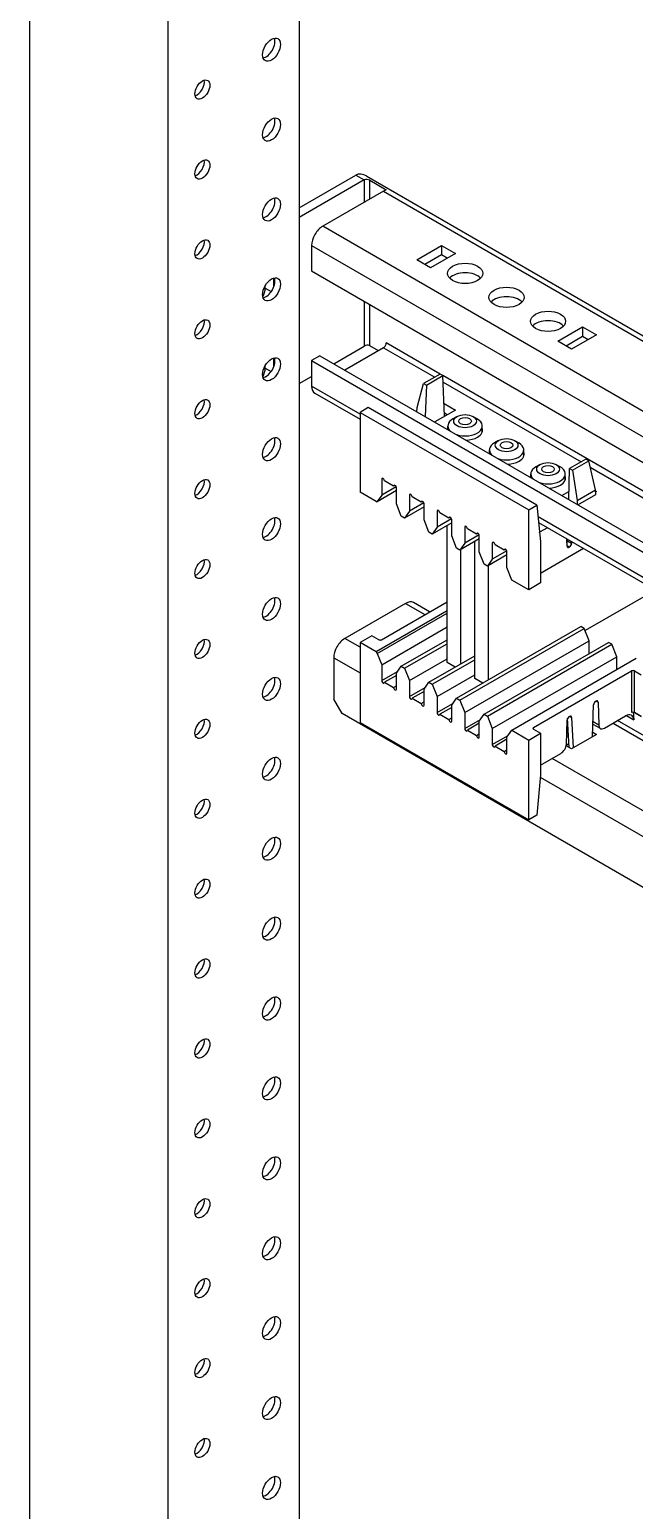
# Model space of a CAD drawing. Header units: millimetres. Extents: x -116965 to 323937, y 291661 to 566926.
# Drawn here: x -14195.6 to -14108.6, y 325377.5 to 325590.3 of the extents above; entities that cross this region are included whole.
import ezdxf

# ---------------------------------------------------------------- set-up
doc = ezdxf.new("R2010")
doc.units = ezdxf.units.MM
doc.layers.add('ALPHA', color=255, linetype='Continuous')

msp = doc.modelspace()

# ---------------------------------------------------------------- linework, layer by layer
at = {"layer": 'ALPHA'}
for p, q in [((-14195.566848, 325768.236593), (-14195.566848, 325308.957266)), ((-14156.78646, 325767.662494), (-14156.78646, 325308.383167)), ((-14175.679469, 325756.75461), (-14175.679469, 325297.475283)), ((-14156.78646, 325564.661031), (-14148.632635, 325569.368645)), ((-14147.439392, 325568.679726), (-14156.78646, 325563.283193)), ((-14148.632635, 325569.368645), (-14147.439392, 325568.679726)), ((-14147.439392, 325568.679726), (-14147.439392, 325565.46477)), ((-14147.041645, 325569.211045), (-13937.030931, 325447.961303)), ((-14146.643897, 325565.92405), (-14146.643897, 325568.621389)), ((-14146.643897, 325568.621389), (-14144.257412, 325567.243551)), ((-14144.655159, 325567.072248), (-14153.405606, 325562.020175)), ((-14144.655159, 325567.072248), (-13937.030931, 325447.200344)), ((-13937.030931, 325437.096198), (-14153.405606, 325562.020175)), ((-14154.996596, 325559.264499), (-13937.030931, 325433.421964)), ((-14154.996596, 325559.264499), (-14154.996596, 325555.590265)), ((-14139.882189, 325557.197742), (-14136.302461, 325559.264499)), ((-14136.302461, 325559.264499), (-14136.302461, 325557.886661)), ((-14136.302461, 325559.264499), (-14134.313723, 325558.116301)), ((-14137.893451, 325556.049544), (-14139.882189, 325557.197742)), ((-14136.302461, 325557.886661), (-14138.688946, 325556.508823)), ((-14134.313723, 325558.116301), (-14137.893451, 325556.049544)), ((-14135.506965, 325557.427382), (-14136.302461, 325557.886661)), ((-14154.996596, 325555.590265), (-13937.030931, 325429.747729)), ((-14161.658868, 325553.121638), (-14161.658868, 325553.509825)), ((-14161.658868, 325553.121638), (-14160.806775, 325552.629683)), ((-14160.465625, 325554.574007), (-14160.465625, 325553.244702)), ((-14147.439392, 325551.227111), (-14147.439392, 325544.797201)), ((-14146.643897, 325544.855537), (-14146.643897, 325550.767832)), ((-14119.597063, 325545.48612), (-14116.017335, 325547.552877)), ((-14114.028597, 325546.404678), (-14117.608325, 325544.337921)), ((-14116.017335, 325547.552877), (-14116.017335, 325546.175039)), ((-14116.017335, 325547.552877), (-14114.028597, 325546.404678)), ((-14151.814616, 325542.271164), (-14147.439392, 325544.797201)), ((-14144.655159, 325544.567561), (-14150.223625, 325541.352606)), ((-14145.400134, 325544.13745), (-14146.643897, 325544.855537)), ((-14144.655159, 325544.567561), (-14137.296829, 325540.319227)), ((-14136.501334, 325540.778506), (-14144.257412, 325545.25648)), ((-14117.608325, 325544.337921), (-14119.597063, 325545.48612)), ((-14116.017335, 325546.175039), (-14118.40382, 325544.797201)), ((-14115.22184, 325545.715759), (-14116.017335, 325546.175039)), ((-14161.658868, 325541.639655), (-14161.658868, 325542.027842)), ((-14160.465625, 325543.092024), (-14160.465625, 325541.762719)), ((-14153.803353, 325543.419363), (-14154.996596, 325542.730444)), ((-14154.996596, 325542.730444), (-13937.030931, 325416.887908)), ((-14154.996596, 325542.730444), (-14154.996596, 325539.056209)), ((-14153.803353, 325543.419363), (-13937.030931, 325418.265746)), ((-14161.658868, 325541.639655), (-14160.806775, 325541.147699)), ((-14156.78646, 325539.400668), (-14154.996596, 325540.434047)), ((-14136.501334, 325540.778506), (-14138.88782, 325539.400668)), ((-14138.490072, 325539.171029), (-14136.103587, 325540.548867)), ((-14136.103587, 325540.548867), (-14136.501334, 325540.778506)), ((-14090.760364, 325514.369945), (-14136.103587, 325540.548867)), ((-14135.878773, 325534.708032), (-14136.103587, 325540.548867)), ((-14148.036014, 325535.037515), (-14154.996596, 325539.056209)), ((-14154.530606, 325538.02621), (-14148.036014, 325534.276556)), ((-14139.82685, 325535.965059), (-14138.88782, 325539.400668)), ((-14138.88782, 325539.400668), (-14138.490072, 325539.171029)), ((-14138.490072, 325539.171029), (-14138.6558, 325534.673919)), ((-14136.067428, 325539.609432), (-14116.216209, 325528.148325)), ((-14146.842771, 325535.956074), (-14148.036014, 325535.267155)), ((-14122.58017, 325521.948054), (-14146.842771, 325535.956074)), ((-14139.849043, 325535.362838), (-14139.82685, 325535.965059)), ((-14135.949912, 325536.556268), (-14134.313723, 325535.611614)), ((-14148.036014, 325535.267155), (-14123.773412, 325521.259135)), ((-14148.036014, 325535.267155), (-14148.036014, 325523.785171)), ((-14134.313723, 325535.611614), (-14137.296829, 325533.889317)), ((-14135.506965, 325534.922695), (-14135.895673, 325535.147116)), ((-14134.075074, 325534.670091), (-14134.671696, 325534.325632)), ((-14131.768138, 325534.670091), (-14131.171517, 325534.325632)), ((-14135.396606, 325532.792222), (-14135.396606, 325533.315217)), ((-14130.446606, 325532.434741), (-14130.446606, 325533.315217)), ((-14129.430393, 325529.347627), (-14129.430393, 325529.870622)), ((-14128.108861, 325531.225496), (-14128.705482, 325530.881037)), ((-14125.801925, 325531.225496), (-14125.205304, 325530.881037)), ((-14124.480393, 325528.990146), (-14124.480393, 325529.870622)), ((-14122.142647, 325527.780901), (-14122.739269, 325527.436442)), ((-14119.835711, 325527.780901), (-14119.23909, 325527.436442)), ((-14118.015795, 325522.757406), (-14117.883272, 325527.185846)), ((-14115.537163, 325528.540372), (-14117.883272, 325527.185846)), ((-14117.883272, 325527.185846), (-14117.485524, 325526.956206)), ((-14117.485524, 325526.956206), (-14115.139416, 325528.310732)), ((-14115.139416, 325528.310732), (-14115.537163, 325528.540372)), ((-14114.158362, 325524.146567), (-14115.139416, 325528.310732)), ((-14114.925605, 325527.403195), (-14091.55586, 325513.910666)), ((-14144.714822, 325525.771554), (-14144.913695, 325525.656735)), ((-14144.913695, 325525.656735), (-14144.913695, 325523.360338)), ((-14143.203381, 325524.669284), (-14144.515948, 325525.427095)), ((-14123.464179, 325525.903032), (-14123.464179, 325526.426027)), ((-14118.514179, 325525.545551), (-14118.514179, 325526.426027)), ((-14117.485524, 325526.956206), (-14116.806111, 325522.617888)), ((-14145.717434, 325522.446539), (-14148.036014, 325523.785171)), ((-14142.805633, 325524.032548), (-14145.576809, 325522.432609)), ((-14142.805633, 325524.043614), (-14145.545204, 325522.461922)), ((-14144.913695, 325523.360338), (-14145.545204, 325522.461922)), ((-14142.829849, 325524.563447), (-14144.913695, 325523.360338)), ((-14143.004507, 325524.784104), (-14143.203381, 325524.669284)), ((-14142.805633, 325522.143248), (-14142.805633, 325524.439644)), ((-14140.737346, 325523.475158), (-14140.93622, 325523.360338)), ((-14140.93622, 325523.360338), (-14140.93622, 325521.063941)), ((-14139.225905, 325522.372887), (-14140.538472, 325523.130698)), ((-14119.000441, 325523.325892), (-14117.981173, 325523.914367)), ((-14116.806111, 325522.617888), (-14114.158362, 325524.146567)), ((-14116.693506, 325521.993982), (-14114.124828, 325523.477009)), ((-14114.124828, 325523.477009), (-14114.158362, 325524.146567)), ((-14114.149509, 325523.9698), (-14114.028597, 325523.899991)), ((-14114.028597, 325523.899991), (-14114.142713, 325523.834106)), ((-14142.116714, 325520.367662), (-14142.805633, 325522.143248)), ((-14138.828158, 325521.698689), (-14141.625139, 325520.083851)), ((-14140.93622, 325521.063941), (-14141.625139, 325520.083851)), ((-14138.852374, 325522.26705), (-14140.93622, 325521.063941)), ((-14139.027031, 325522.487707), (-14139.225905, 325522.372887)), ((-14138.828158, 325519.846851), (-14138.828158, 325522.143248)), ((-14136.75987, 325521.178761), (-14136.958744, 325521.063941)), ((-14136.958744, 325521.063941), (-14136.958744, 325518.767545)), ((-14135.24843, 325520.076491), (-14136.560996, 325520.834302)), ((-14123.773412, 325521.259135), (-14122.58017, 325521.948054)), ((-14123.773412, 325509.777152), (-14123.773412, 325521.259135)), ((-14122.58017, 325521.948054), (-14122.07851, 325516.726335)), ((-14116.806111, 325522.617888), (-14116.822553, 325522.068487)), ((-14141.625139, 325520.083851), (-14142.116714, 325520.367662)), ((-14138.139239, 325518.071266), (-14138.828158, 325519.846851)), ((-14134.850682, 325519.402292), (-14137.647663, 325517.787454)), ((-14136.958744, 325518.767545), (-14137.647663, 325517.787454)), ((-14134.874898, 325519.970654), (-14136.958744, 325518.767545)), ((-14135.506965, 325499.328547), (-14135.506965, 325519.023387)), ((-14135.049556, 325520.191311), (-14135.24843, 325520.076491)), ((-14134.850682, 325517.550454), (-14134.850682, 325519.846851)), ((-14132.782395, 325518.882365), (-14132.981268, 325518.767545)), ((-14132.981268, 325518.767545), (-14132.981268, 325516.471148)), ((-14102.295044, 325508.628954), (-14122.416667, 325520.246178)), ((-14122.339268, 325519.440533), (-14102.295044, 325507.867995)), ((-14121.051568, 325518.697079), (-14122.197352, 325518.03556)), ((-14137.647663, 325517.787454), (-14138.139239, 325518.071266)), ((-14134.161763, 325515.774869), (-14134.850682, 325517.550454)), ((-14130.873206, 325517.105895), (-14133.670187, 325515.491058)), ((-14130.897423, 325517.674257), (-14132.981268, 325516.471148)), ((-14131.270954, 325517.780094), (-14132.583521, 325518.537905)), ((-14131.52949, 325497.032151), (-14131.52949, 325516.72699)), ((-14131.07208, 325517.894914), (-14131.270954, 325517.780094)), ((-14130.873206, 325515.254058), (-14130.873206, 325517.550454)), ((-14128.804919, 325516.585968), (-14129.003793, 325516.471148)), ((-14122.197352, 325518.03556), (-14122.204697, 325518.0398)), ((-14122.07851, 325516.726335), (-14122.079008, 325516.726048)), ((-14122.079008, 325516.726048), (-14122.079008, 325510.755417)), ((-14118.24682, 325516.056045), (-14118.278837, 325517.096242)), ((-14118.278435, 325517.083192), (-14118.267335, 325517.089601)), ((-14118.194826, 325516.7749), (-14118.186799, 325517.043104)), ((-14117.598204, 325516.430441), (-14118.194826, 325516.7749)), ((-14117.590178, 325516.698645), (-14117.598204, 325516.430441)), ((-14133.670187, 325515.491058), (-14134.161763, 325515.774869)), ((-14132.981268, 325516.471148), (-14133.670187, 325515.491058)), ((-14133.518228, 325499.153079), (-14133.518228, 325515.578792)), ((-14130.184287, 325513.478472), (-14130.873206, 325515.254058)), ((-14126.895731, 325514.809499), (-14129.692712, 325513.194661)), ((-14129.003793, 325516.471148), (-14129.003793, 325514.174751)), ((-14126.919947, 325515.37786), (-14129.003793, 325514.174751)), ((-14127.293478, 325515.483698), (-14128.606045, 325516.241508)), ((-14127.094604, 325515.598517), (-14127.293478, 325515.483698)), ((-14126.895731, 325512.957661), (-14126.895731, 325515.254058)), ((-14115.880849, 325515.711763), (-14122.079008, 325512.133255)), ((-14118.249085, 325516.129625), (-14117.896331, 325515.925962)), ((-14117.948691, 325515.895732), (-14118.24719, 325516.068071)), ((-14117.896331, 325515.925962), (-14117.948691, 325515.895732)), ((-14129.692712, 325513.194661), (-14130.184287, 325513.478472)), ((-14129.003793, 325514.174751), (-14129.692712, 325513.194661)), ((-14129.540752, 325496.856683), (-14129.540752, 325513.282395)), ((-14126.206812, 325511.182076), (-14126.895731, 325512.957661)), ((-14123.773412, 325509.777152), (-14126.206812, 325511.182076)), ((-14122.079008, 325510.755417), (-14123.773412, 325509.777152)), ((-14144.949493, 325502.603209), (-14135.506965, 325508.054854)), ((-14105.539413, 325509.741132), (-14115.643133, 325503.907746)), ((-14141.473179, 325507.825215), (-14150.223625, 325502.773142)), ((-14135.506965, 325506.755427), (-14145.717434, 325500.86041)), ((-14145.545204, 325500.646154), (-14135.506965, 325506.441734)), ((-14141.473179, 325507.825215), (-14138.688946, 325506.217737)), ((-14138.029936, 325506.598217), (-14140.348179, 325507.936655)), ((-14144.913695, 325499.018534), (-14135.506965, 325504.449512)), ((-14134.161763, 325494.188741), (-14116.263123, 325504.522525)), ((-14133.670187, 325493.904929), (-14115.771547, 325504.238714)), ((-14115.771547, 325504.238714), (-14116.263123, 325504.522525)), ((-14115.082628, 325502.463129), (-14115.771547, 325504.238714)), ((-14148.036014, 325501.510124), (-14150.223625, 325502.773142)), ((-14146.341609, 325503.177308), (-14148.036014, 325502.199043)), ((-14148.036014, 325502.199043), (-14148.036014, 325490.71706)), ((-14145.717434, 325500.86041), (-14148.036014, 325502.199043)), ((-14145.34724, 325502.603209), (-14146.341609, 325503.177308)), ((-14142.116714, 325498.781534), (-14135.506965, 325502.597674)), ((-14141.625139, 325498.497723), (-14135.506965, 325502.030052)), ((-14132.981268, 325492.129344), (-14115.082628, 325502.463129)), ((-14130.184287, 325491.892344), (-14112.285647, 325502.226129)), ((-14129.692712, 325491.608533), (-14111.794071, 325501.942318)), ((-14115.082628, 325500.611291), (-14115.082628, 325502.463129)), ((-14111.794071, 325501.942318), (-14112.285647, 325502.226129)), ((-14111.105152, 325500.166732), (-14111.794071, 325501.942318)), ((-14151.814616, 325500.017466), (-14148.036014, 325497.835889)), ((-14151.814616, 325500.017466), (-14151.814616, 325494.046835)), ((-14145.545204, 325500.646154), (-14144.913695, 325499.018534)), ((-14140.93622, 325496.722137), (-14135.506965, 325499.856718)), ((-14138.139239, 325496.485137), (-14131.52949, 325500.301277)), ((-14137.647663, 325496.201326), (-14131.52949, 325499.733655)), ((-14129.003793, 325489.832947), (-14111.105152, 325500.166732)), ((-14126.206812, 325489.595947), (-14108.308171, 325499.929732)), ((-14111.105152, 325498.314894), (-14111.105152, 325500.166732)), ((-14144.913695, 325499.018534), (-14144.913695, 325496.722137)), ((-14144.913695, 325496.722137), (-14142.642633, 325498.033335)), ((-14142.805633, 325497.479948), (-14144.515948, 325496.492497)), ((-14142.805633, 325497.801443), (-14142.116714, 325498.781534)), ((-14142.805633, 325495.505047), (-14142.805633, 325497.801443)), ((-14142.116714, 325498.781534), (-14141.625139, 325498.497723)), ((-14141.625139, 325498.497723), (-14140.93622, 325496.722137)), ((-14136.958744, 325494.42574), (-14131.52949, 325497.560322)), ((-14134.360637, 325498.666714), (-14135.506965, 325499.328547)), ((-14123.073377, 325489.973027), (-14108.961293, 325498.120643)), ((-14108.961293, 325498.120643), (-14108.961293, 325492.150011)), ((-14108.563545, 325498.120643), (-14107.569176, 325497.546543)), ((-14108.563545, 325492.150011), (-14108.563545, 325498.120643)), ((-14144.515948, 325496.492497), (-14143.203381, 325495.734686)), ((-14143.203381, 325495.734686), (-14142.805633, 325495.964326)), ((-14140.93622, 325496.722137), (-14140.93622, 325494.42574)), ((-14140.93622, 325494.42574), (-14138.665158, 325495.736939)), ((-14138.828158, 325495.505047), (-14138.139239, 325496.485137)), ((-14138.828158, 325493.20865), (-14138.828158, 325495.505047)), ((-14138.139239, 325496.485137), (-14137.647663, 325496.201326)), ((-14137.647663, 325496.201326), (-14136.958744, 325494.42574)), ((-14130.383161, 325496.370317), (-14131.52949, 325497.032151)), ((-14150.621373, 325491.980078), (-14151.814616, 325494.046835)), ((-14138.828158, 325495.183551), (-14140.538472, 325494.196101)), ((-14140.538472, 325494.196101), (-14139.225905, 325493.43829)), ((-14139.225905, 325493.43829), (-14138.828158, 325493.667929)), ((-14136.958744, 325494.42574), (-14136.958744, 325492.129344)), ((-14136.958744, 325492.129344), (-14134.687682, 325493.440542)), ((-14134.850682, 325493.20865), (-14134.161763, 325494.188741)), ((-14134.850682, 325490.912254), (-14134.850682, 325493.20865)), ((-14134.161763, 325494.188741), (-14133.670187, 325493.904929)), ((-14133.670187, 325493.904929), (-14132.981268, 325492.129344)), ((-14114.573196, 325488.680338), (-14114.436465, 325493.249358)), ((-14114.138339, 325493.753836), (-14114.085979, 325493.784066)), ((-14114.075568, 325493.789867), (-14113.78785, 325493.623753)), ((-14113.78785, 325493.623753), (-14113.685817, 325490.308808)), ((-13977.99893, 325392.316464), (-14150.621373, 325491.980078)), ((-14134.850682, 325492.887155), (-14136.560996, 325491.899704)), ((-14136.560996, 325491.899704), (-14135.24843, 325491.141893)), ((-14135.24843, 325491.141893), (-14134.850682, 325491.371533)), ((-14132.981268, 325492.129344), (-14132.981268, 325489.832947)), ((-14132.981268, 325489.832947), (-14130.710206, 325491.144145)), ((-14130.873206, 325490.912254), (-14130.184287, 325491.892344)), ((-14130.184287, 325491.892344), (-14129.692712, 325491.608533)), ((-14129.692712, 325491.608533), (-14129.003793, 325489.832947)), ((-14118.348853, 325487.616603), (-14118.24682, 325491.049365)), ((-14117.956224, 325487.128865), (-14118.166124, 325491.319764)), ((-14117.948691, 325491.553928), (-14117.890339, 325491.587617)), ((-14117.873598, 325491.59674), (-14117.592499, 325491.434447)), ((-14117.592499, 325491.434447), (-14117.373583, 325487.063534)), ((-14112.890806, 325489.881306), (-14109.837317, 325491.644238)), ((-14092.288966, 325480.189655), (-14110.983102, 325490.982719)), ((-14109.712589, 325491.708702), (-14108.650611, 325491.095569)), ((-14108.756479, 325492.197535), (-14108.650611, 325491.095569)), ((-14108.578101, 325492.157841), (-14107.569674, 325491.575625)), ((-14107.569176, 325491.575912), (-14108.563545, 325492.150011)), ((-14148.036014, 325490.71706), (-14123.773412, 325476.70904)), ((-14130.873206, 325490.590758), (-14132.583521, 325489.603307)), ((-14132.583521, 325489.603307), (-14131.270954, 325488.845497)), ((-14131.270954, 325488.845497), (-14130.873206, 325489.075136)), ((-14130.873206, 325488.615857), (-14130.873206, 325490.912254)), ((-14129.003793, 325489.832947), (-14129.003793, 325487.53655)), ((-14129.003793, 325487.53655), (-14126.732731, 325488.847749)), ((-14126.895731, 325488.615857), (-14126.206812, 325489.595947)), ((-14126.206812, 325489.595947), (-14123.773412, 325488.191024)), ((-14123.773412, 325488.191024), (-14122.079008, 325489.169288)), ((-14123.073377, 325489.743388), (-14123.073377, 325489.973027)), ((-14123.073377, 325489.743388), (-14122.079008, 325489.169288)), ((-14122.079008, 325489.169288), (-14122.079008, 325483.198657)), ((-14118.05963, 325489.193481), (-14118.306214, 325489.051115)), ((-14114.028597, 325488.994762), (-14117.608325, 325486.928005)), ((-14114.554697, 325489.298506), (-14114.028597, 325488.994762)), ((-14113.453306, 325489.825586), (-14114.520486, 325490.441722)), ((-14113.685817, 325490.308808), (-14114.510219, 325490.784777)), ((-14111.642112, 325490.60224), (-14092.947976, 325479.809176)), ((-14126.895731, 325488.294361), (-14128.606045, 325487.306911)), ((-14128.606045, 325487.306911), (-14127.293478, 325486.5491)), ((-14127.293478, 325486.5491), (-14126.895731, 325486.77874)), ((-14126.895731, 325486.31946), (-14126.895731, 325488.615857)), ((-14123.773412, 325476.70904), (-14123.773412, 325488.191024)), ((-14117.608325, 325486.928005), (-14118.380136, 325487.37361)), ((-14117.981382, 325487.631179), (-14118.373629, 325487.404716)), ((-14118.041109, 325488.823694), (-14118.317721, 325488.663992)), ((-14122.079008, 325484.576495), (-14119.143863, 325486.271102)), ((-14102.295044, 325475.101563), (-14120.392558, 325485.550167)), ((-14122.07851, 325483.198944), (-14122.58017, 325477.397959)), ((-14122.107307, 325482.865944), (-14102.295044, 325471.427328)), ((-14122.079008, 325483.199232), (-14122.07851, 325483.198944)), ((-14122.079008, 325483.198657), (-14122.07851, 325483.198944)), ((-14122.58017, 325477.397959), (-14123.773412, 325476.70904))]:
    msp.add_line(p, q, dxfattribs=at)
for centre, radius, start, end in [((-14147.09931, 325567.864217), 0.883579, 58.97459741, 112.6370637), ((-14146.983661, 325544.035677), 0.887473, 67.49004404, 120.89829486)]:
    msp.add_arc(centre, radius, start, end, dxfattribs=at)
for centre, major_axis, start_param, end_param in [((-14160.763936, 325587.395358), (0.914063, 1.583203), 2.3561944902, 8.6393797974), ((-14161.559431, 325587.854637), (0.914063, 1.583203), 3.5917893435, 5.8329886172), ((-14170.707625, 325581.654367), (0.759375, 1.315276), 2.3561944902, 8.6393797974), ((-14171.50312, 325582.113646), (0.759375, 1.315276), 3.692878252, 5.7318997087), ((-14160.763936, 325575.913375), (0.914063, 1.583203), 2.3561944902, 8.6393797974), ((-14161.559431, 325576.372654), (0.914063, 1.583203), 3.5917893435, 5.8329886172), ((-14170.707625, 325570.172383), (0.759375, 1.315276), 2.3561944902, 8.6393797974), ((-14171.50312, 325570.631663), (0.759375, 1.315276), 3.692878252, 5.7318997087), ((-14147.041645, 325566.612969), (-1.59099, 2.755676), 5.4977871438, 6.2831853072), ((-14160.763936, 325564.431392), (0.914063, 1.583203), 2.3561944902, 8.6393797974), ((-14161.559431, 325564.890671), (0.914063, 1.583203), 3.5917893435, 5.8329886172), ((-14144.655159, 325565.235131), (1.125, 1.948557), 0.5327179083, 0.7853981634), ((-14153.405606, 325560.183058), (1.125, 1.948557), 0.7853981634, 2.3561944902), ((-14170.707625, 325558.6904), (0.759375, 1.315276), 2.3561944902, 8.6393797974), ((-14171.50312, 325559.14968), (0.759375, 1.315276), 3.692878252, 5.7318997087), ((-14160.763936, 325552.949409), (0.914063, 1.583203), 2.3561944902, 8.6393797974), ((-14132.921606, 325555.245805), (-2.53125, 0), 2.3561944902, 8.6393797974), ((-14132.921606, 325553.867967), (-2.53125, 0), 3.6324753319, 5.7923026289), ((-14162.951547, 325552.375309), (0.914063, 1.583203), 4.7304420814, 5.4977871438), ((-14161.559431, 325553.408688), (0.914063, 1.583203), 3.5917893435, 5.8329886172), ((-14126.955393, 325551.80121), (-2.53125, 0), 2.3561944902, 8.6393797974), ((-14126.955393, 325550.423372), (-2.53125, 0), 3.6324753319, 5.7923026289), ((-14170.707625, 325547.208417), (0.759375, 1.315276), 2.3561944902, 8.6393797974), ((-14171.50312, 325547.667696), (0.759375, 1.315276), 3.692878252, 5.7318997087), ((-14120.989179, 325548.356615), (-2.53125, 0), 2.3561944902, 8.6393797974), ((-14120.989179, 325546.978777), (-2.53125, 0), 3.6324753319, 5.7923026289), ((-14144.655159, 325545.02684), (0.28125, 0.487139), 3.926990817, 5.4977871438), ((-14160.763936, 325541.467425), (0.914063, 1.583203), 2.3561944902, 8.6393797974), ((-14161.559431, 325541.926705), (0.914063, 1.583203), 3.5917893435, 5.8329886172), ((-14162.951547, 325540.893326), (0.914063, 1.583203), 4.7304420814, 5.4977871438), ((-14153.405606, 325539.974768), (1.125, 1.948557), 2.3561944902, 3.1415926536), ((-14170.707625, 325535.726434), (0.759375, 1.315276), 2.3561944902, 8.6393797974), ((-14171.50312, 325536.185713), (0.759375, 1.315276), 3.692878252, 5.7318997087), ((-14132.921606, 325533.315217), (-2.475, 0), 5.4977871438, 6.80671943), ((-14134.766922, 325535.12032), (0.5625, 0.974279), 2.072636382, 2.1035142351), ((-14132.921606, 325534.004136), (-1.63125, 0), 2.3561944902, 8.6393797974), ((-14132.921606, 325533.315217), (-2.475, 0), 1.0472622039, 3.926990817), ((-14132.921606, 325534.004136), (-0.9, 0), 2.3561944902, 8.6393797974), ((-14160.763936, 325529.985442), (0.914063, 1.583203), 2.3561944902, 8.6393797974), ((-14161.559431, 325530.444722), (0.914063, 1.583203), 3.5917893435, 5.8329886172), ((-14132.921606, 325532.741118), (-2.53125, 0), 6.0719744268, 6.2275148), ((-14132.921606, 325532.741118), (-2.53125, 0), 1.626466834, 2.3561944902), ((-14132.921606, 325532.741118), (-2.53125, 0), 2.3561944902, 3.3528035339), ((-14126.955393, 325530.559541), (-1.63125, 0), 2.3561944902, 8.6393797974), ((-14126.955393, 325529.870622), (-2.475, 0), 5.4977871438, 6.80671943), ((-14126.955393, 325529.296523), (-2.53125, 0), 6.0719744268, 6.2275148), ((-14126.955393, 325529.870622), (-2.475, 0), 1.0472622039, 3.926990817), ((-14126.955393, 325530.559541), (-0.9, 0), 2.3561944902, 8.6393797974), ((-14126.955393, 325529.296523), (-2.53125, 0), 2.3561944902, 3.3528035339), ((-14126.955393, 325529.296523), (-2.53125, 0), 1.626466834, 2.3561944902), ((-14120.989179, 325526.426027), (-2.475, 0), 5.4977871438, 6.80671943), ((-14120.989179, 325527.114946), (-1.63125, 0), 2.3561944902, 8.6393797974), ((-14120.989179, 325526.426027), (-2.475, 0), 1.0472622039, 3.926990817), ((-14120.989179, 325527.114946), (-0.9, 0), 2.3561944902, 8.6393797974), ((-14170.707625, 325524.244451), (0.759375, 1.315276), 2.3561944902, 8.6393797974), ((-14171.50312, 325524.70373), (0.759375, 1.315276), 3.692878252, 5.7318997087), ((-14144.714822, 325525.541915), (-0.140625, 0.24357), 3.926990817, 7.0685834706), ((-14120.989179, 325525.851928), (-2.53125, 0), 6.0719744268, 6.2275148), ((-14120.989179, 325525.851928), (-2.53125, 0), 2.3561944902, 3.3528035339), ((-14143.004507, 325524.554464), (-0.140625, 0.24357), 3.926990817, 7.0685834706), ((-14140.737346, 325523.245518), (-0.140625, 0.24357), 3.926990817, 7.0685834706), ((-14120.989179, 325525.851928), (-2.53125, 0), 1.626466834, 2.3561944902), ((-14145.717434, 325522.676178), (-0.140625, 0.24357), 2.3561944902, 3.4033920414), ((-14139.027031, 325522.258068), (-0.140625, 0.24357), 3.926990817, 7.0685834706), ((-14136.75987, 325520.949122), (-0.140625, 0.24357), 3.926990817, 7.0685834706), ((-14160.763936, 325518.503459), (0.914063, 1.583203), 2.3561944902, 8.6393797974), ((-14161.559431, 325518.962738), (0.914063, 1.583203), 3.5917893435, 5.8329886172), ((-14135.049556, 325519.961671), (-0.140625, 0.24357), 3.926990817, 7.0685834706), ((-14132.782395, 325518.652725), (-0.140625, 0.24357), 3.926990817, 7.0685834706), ((-14131.07208, 325517.665274), (-0.140625, 0.24357), 3.926990817, 7.0685834706), ((-14128.804919, 325516.356328), (-0.140625, 0.24357), 3.926990817, 7.0685834706), ((-14122.197352, 325519.413398), (0.84375, 1.461418), 3.9214809141, 3.926990817), ((-14118.492952, 325516.614881), (0.210938, 0.365354), 4.8153689652, 5.4626389638), ((-14127.094604, 325515.368878), (-0.140625, 0.24357), 3.926990817, 7.0685834706), ((-14117.948691, 325516.240192), (0.210937, 0.365354), 2.3911010752, 3.926990817), ((-14117.896331, 325516.270422), (0.210937, 0.365354), 3.926990817, 5.4626389638), ((-14170.707625, 325512.762468), (0.759375, 1.315276), 2.3561944902, 8.6393797974), ((-14171.50312, 325513.221747), (0.759375, 1.315276), 3.692878252, 5.7318997087), ((-14160.763936, 325507.021476), (0.914063, 1.583203), 2.3561944902, 8.6393797974), ((-14161.559431, 325507.480755), (0.914063, 1.583203), 3.5917893435, 5.8329886172), ((-14141.473179, 325505.988097), (1.125, 1.948557), 0, 0.7853981634), ((-14170.707625, 325501.280484), (0.759375, 1.315276), 2.3561944902, 8.6393797974), ((-14171.50312, 325501.739764), (0.759375, 1.315276), 3.692878252, 5.7318997087), ((-14150.223625, 325500.936025), (1.125, 1.948557), 0.7853981634, 2.3561944902), ((-14145.148366, 325502.718029), (-0.28125, 0), 0.7853981634, 2.3561944902), ((-14145.717434, 325500.630771), (-0.140625, 0.24357), 4.4505895926, 5.4977871438), ((-14160.763936, 325495.539493), (0.914063, 1.583203), 2.3561944902, 8.6393797974), ((-14108.762419, 325498.005823), (-0.28125, 0), 3.926990817, 5.4977871438), ((-14161.559431, 325495.998772), (0.914063, 1.583203), 3.5917893435, 5.8329886172), ((-14144.714822, 325496.607317), (-0.140625, 0.24357), 0.7853981634, 3.926990817), ((-14143.004507, 325495.619867), (-0.140625, 0.24357), 0.7853981634, 3.926990817), ((-14140.737346, 325494.310921), (-0.140625, 0.24357), 0.7853981634, 3.926990817), ((-14139.027031, 325493.32347), (-0.140625, 0.24357), 0.7853981634, 3.926990817), ((-14114.138339, 325493.409376), (0.210938, 0.365354), 0.7853981634, 2.3210463102), ((-14114.085979, 325493.439606), (0.210938, 0.365354), 5.5326937288, 7.0685834706), ((-14170.707625, 325489.798501), (0.759375, 1.315276), 2.3561944902, 8.6393797974), ((-14171.50312, 325490.25778), (0.759375, 1.315276), 3.692878252, 5.7318997087), ((-14136.75987, 325492.014524), (-0.140625, 0.24357), 0.7853981634, 3.926990817), ((-14135.049556, 325491.027073), (-0.140625, 0.24357), 0.7853981634, 3.926990817), ((-14117.948691, 325491.209468), (0.210938, 0.365354), 0.7853981634, 2.3212879052), ((-14117.890339, 325491.243158), (0.210938, 0.365354), 5.5539355876, 7.0685834706), ((-14109.837317, 325490.2664), (0.84375, 1.461418), 5.6025068989, 7.0685834706), ((-14108.762419, 325492.035191), (-0.28125, 0), 3.9977395288, 5.4977871438), ((-14108.762419, 325492.035191), (-0.28125, 0), 3.926990817, 3.9977395288), ((-14132.782395, 325489.718127), (-0.140625, 0.24357), 0.7853981634, 3.926990817), ((-14131.07208, 325488.730677), (-0.140625, 0.24357), 0.7853981634, 3.926990817), ((-14122.874503, 325489.858207), (-0.28125, 0), 5.4977871438, 7.0685834706), ((-14112.890806, 325490.799864), (0.5625, 0.974279), 2.3911010752, 3.926990817), ((-14128.804919, 325487.421731), (-0.140625, 0.24357), 0.7853981634, 3.926990817), ((-14119.143863, 325487.18966), (0.5625, 0.974279), 3.926990817, 5.4628805587), ((-14160.763936, 325484.05751), (0.914063, 1.583203), 2.3561944902, 8.6393797974), ((-14161.559431, 325484.516789), (0.914063, 1.583203), 3.5917893435, 5.8329886172), ((-14127.094604, 325486.43428), (-0.140625, 0.24357), 0.7853981634, 3.926990817), ((-14170.707625, 325478.316518), (0.759375, 1.315276), 2.3561944902, 8.6393797974), ((-14171.50312, 325478.775797), (0.759375, 1.315276), 3.692878252, 5.7318997087), ((-14160.763936, 325472.575526), (0.914063, 1.583203), 2.3561944902, 8.6393797974), ((-14161.559431, 325473.034806), (0.914063, 1.583203), 3.5917893435, 5.8329886172), ((-14170.707625, 325466.834535), (0.759375, 1.315276), 2.3561944902, 8.6393797974), ((-14171.50312, 325467.293814), (0.759375, 1.315276), 3.692878252, 5.7318997087), ((-14160.763936, 325461.093543), (0.914063, 1.583203), 2.3561944902, 8.6393797974), ((-14161.559431, 325461.552823), (0.914063, 1.583203), 3.5917893435, 5.8329886172), ((-14170.707625, 325455.352552), (0.759375, 1.315276), 2.3561944902, 8.6393797974), ((-14171.50312, 325455.811831), (0.759375, 1.315276), 3.692878252, 5.7318997087), ((-14160.763936, 325449.61156), (0.914063, 1.583203), 2.3561944902, 8.6393797974), ((-14161.559431, 325450.070839), (0.914063, 1.583203), 3.5917893435, 5.8329886172), ((-14170.707625, 325443.870568), (0.759375, 1.315276), 2.3561944902, 8.6393797974), ((-14171.50312, 325444.329848), (0.759375, 1.315276), 3.692878252, 5.7318997087), ((-14160.763936, 325438.129577), (0.914063, 1.583203), 2.3561944902, 8.6393797974), ((-14161.559431, 325438.588856), (0.914063, 1.583203), 3.5917893435, 5.8329886172), ((-14170.707625, 325432.388585), (0.759375, 1.315276), 2.3561944902, 8.6393797974), ((-14171.50312, 325432.847865), (0.759375, 1.315276), 3.692878252, 5.7318997087), ((-14160.763936, 325426.647594), (0.914063, 1.583203), 2.3561944902, 8.6393797974), ((-14161.559431, 325427.106873), (0.914063, 1.583203), 3.5917893435, 5.8329886172), ((-14170.707625, 325420.906602), (0.759375, 1.315276), 2.3561944902, 8.6393797974), ((-14171.50312, 325421.365881), (0.759375, 1.315276), 3.692878252, 5.7318997087), ((-14160.763936, 325415.165611), (0.914063, 1.583203), 2.3561944902, 8.6393797974), ((-14161.559431, 325415.62489), (0.914063, 1.583203), 3.5917893435, 5.8329886172), ((-14170.707625, 325409.424619), (0.759375, 1.315276), 2.3561944902, 8.6393797974), ((-14171.50312, 325409.883898), (0.759375, 1.315276), 3.692878252, 5.7318997087), ((-14160.763936, 325403.683627), (0.914063, 1.583203), 2.3561944902, 8.6393797974), ((-14161.559431, 325404.142907), (0.914063, 1.583203), 3.5917893435, 5.8329886172), ((-14170.707625, 325397.942636), (0.759375, 1.315276), 2.3561944902, 8.6393797974), ((-14171.50312, 325398.401915), (0.759375, 1.315276), 3.692878252, 5.7318997087), ((-14160.763936, 325392.201644), (0.914063, 1.583203), 2.3561944902, 8.6393797974), ((-14161.559431, 325392.660924), (0.914063, 1.583203), 3.5917893435, 5.8329886172), ((-14170.707625, 325386.460653), (0.759375, 1.315276), 2.3561944902, 8.6393797974), ((-14171.50312, 325386.919932), (0.759375, 1.315276), 3.692878252, 5.7318997087), ((-14160.763936, 325380.719661), (0.914063, 1.583203), 2.3561944902, 8.6393797974), ((-14161.559431, 325381.17894), (0.914063, 1.583203), 3.5917893435, 5.8329886172)]:
    msp.add_ellipse(centre, major_axis=major_axis, ratio=0.5773502692, start_param=start_param, end_param=end_param, dxfattribs=at)

doc.saveas('drawing.dxf')
